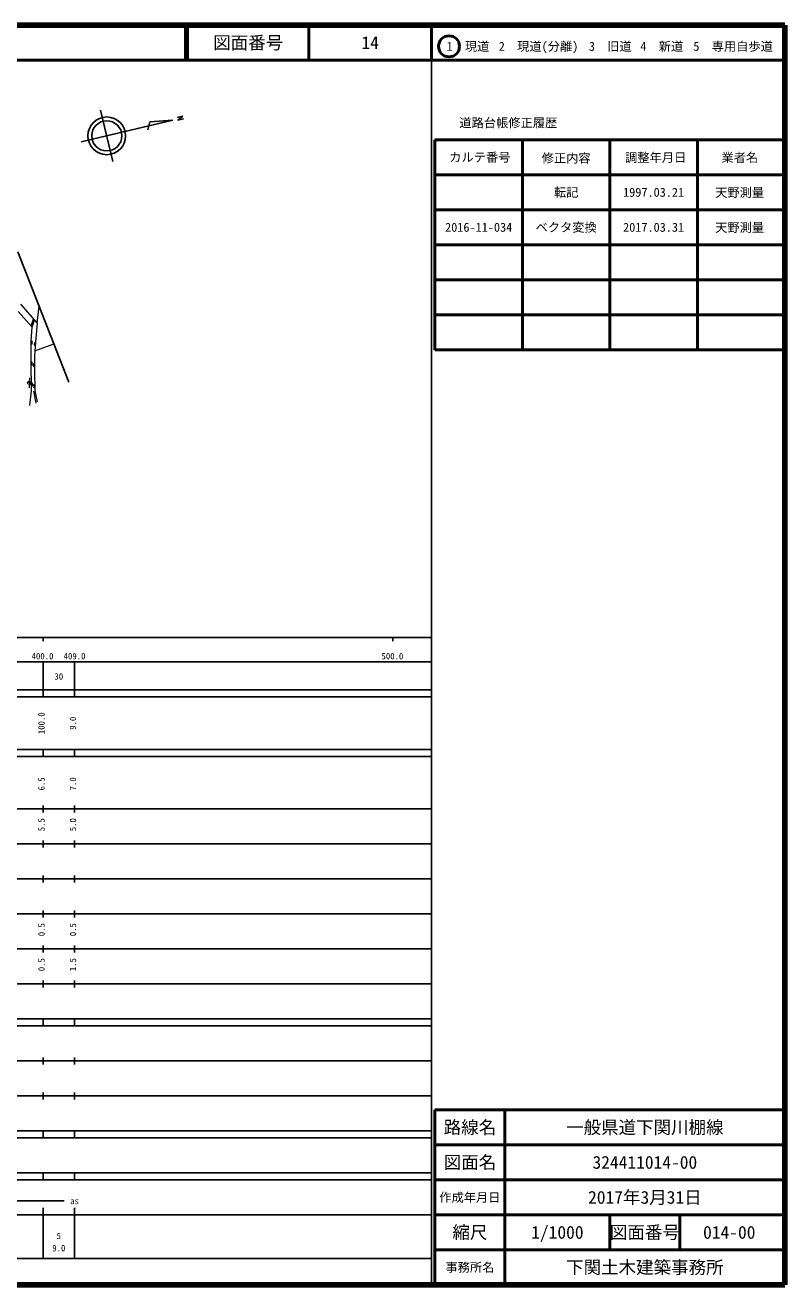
# Model space of a CAD drawing. Units: millimetres, scale not verified. Extents: x 40000 to 680000, y 20000 to 380000.
# Drawn here: x 462893 to 680000, y 20000 to 380000 of the extents above; entities that cross this region are included whole.
import ezdxf
from ezdxf.enums import TextEntityAlignment as Align

# ---------------------------------------------------------------- set-up
doc = ezdxf.new("R2010")
doc.units = ezdxf.units.MM
doc.header["$LTSCALE"] = 1000
for name, color, linetype, lineweight in [('M-BMK-OTRS', 5, 'Continuous', 25), ('M-BMK-SRVR', 3, 'Continuous', 25), ('M-TTL', 2, 'Continuous', 140), ('M-TTL-BAND', 7, 'Continuous', 25), ('M-TTL-FRAM', 2, 'Continuous', 50), ('M-TTL-LINE', 7, 'Continuous', 50), ('M-WORK', 1, 'Continuous', 13)]:
    doc.layers.add(name, color=color, linetype=linetype, lineweight=lineweight)
doc.layers.add('M-TTL-TXT', color=7, linetype='Continuous')
doc.styles.add('ＭＳ ゴシック', font='')
doc.styles.get('ＭＳ ゴシック').set_extended_font_data('MS Gothic')

msp = doc.modelspace()

# ---------------------------------------------------------------- linework, layer by layer
at = {"layer": 'M-BMK-OTRS'}
msp.add_line((460825, 315261), (475404, 278012), dxfattribs=at)
at = {"layer": 'M-BMK-SRVR'}
for p, q in [((505076, 352874), (478877, 346626)), ((487962, 341039), (484463, 355711)), ((505076, 352874), (498538, 352422)), ((506330, 353656), (507948, 354042)), ((507948, 354042), (506526, 352816)), ((506526, 352816), (508147, 353212)), ((498538, 352422), (497990, 350077))]:
    msp.add_line(p, q, dxfattribs=at)
for radius in [5387, 4309]:
    msp.add_circle((486213, 348375), radius, dxfattribs=at)
at = {"layer": 'M-TTL'}
for p, q in [((680000, 380000), (40000, 380000)), ((680000, 20000), (680000, 380000)), ((40000, 20000), (680000, 20000))]:
    msp.add_line(p, q, dxfattribs=at)
at = {"layer": 'M-TTL-BAND'}
for p, q in [((579000, 20000), (579000, 370000)), ((40000, 205000), (579000, 205000)), ((468000, 205000), (468000, 204000)), ((568000, 205000), (568000, 204000)), ((68000, 198000), (579000, 198000)), ((468000, 188000), (468000, 198000)), ((477000, 188000), (477000, 198000)), ((40000, 190000), (579000, 190000)), ((40000, 188000), (579000, 188000)), ((40000, 173000), (579000, 173000)), ((468000, 171000), (468000, 173000)), ((477000, 171000), (477000, 173000)), ((40000, 171000), (579000, 171000)), ((40000, 156000), (579000, 156000)), ((468000, 155000), (468000, 157000)), ((477000, 155000), (477000, 157000)), ((46000, 146000), (579000, 146000)), ((468000, 145000), (468000, 147000)), ((477000, 145000), (477000, 147000)), ((468000, 135000), (468000, 137000)), ((477000, 135000), (477000, 137000)), ((52000, 136000), (579000, 136000)), ((46000, 126000), (579000, 126000)), ((468000, 125000), (468000, 127000)), ((477000, 125000), (477000, 127000)), ((52000, 116000), (579000, 116000)), ((468000, 115000), (468000, 117000)), ((477000, 115000), (477000, 117000)), ((46000, 106000), (579000, 106000)), ((468000, 105000), (468000, 107000)), ((477000, 105000), (477000, 107000)), ((40000, 96000), (579000, 96000)), ((40000, 94000), (579000, 94000)), ((468000, 94000), (468000, 96000)), ((477000, 94000), (477000, 96000)), ((49000, 84000), (579000, 84000)), ((468000, 83000), (468000, 85000)), ((477000, 83000), (477000, 85000)), ((40000, 74000), (579000, 74000)), ((468000, 73000), (468000, 75000)), ((477000, 73000), (477000, 75000)), ((40000, 64000), (579000, 64000)), ((40000, 62000), (579000, 62000)), ((468000, 62000), (468000, 64000)), ((477000, 62000), (477000, 64000)), ((40000, 52000), (579000, 52000)), ((468000, 50000), (468000, 52000)), ((477000, 50000), (477000, 52000)), ((40000, 50000), (579000, 50000)), ((71000, 44000), (474000, 44000)), ((40000, 40000), (579000, 40000)), ((468000, 27500), (468000, 42000)), ((477000, 27500), (477000, 42000)), ((68000, 27500), (579000, 27500))]:
    msp.add_line(p, q, dxfattribs=at)
at = {"layer": 'M-TTL-FRAM'}
for p, q in [((580000, 347197), (580000, 287197)), ((580000, 347197), (680000, 347197)), ((580000, 287197), (680000, 287197)), ((680000, 70000), (580000, 70000)), ((580000, 70000), (580000, 20000))]:
    msp.add_line(p, q, dxfattribs=at)
at = {"layer": 'M-TTL-LINE'}
for p, q in [((508747, 380000), (508747, 370000)), ((509247, 380000), (509247, 370000)), ((543997, 380000), (543997, 370000)), ((579000, 380000), (579000, 370000)), ((40000, 370000), (680000, 370000)), ((605000, 347197), (605000, 287197)), ((630000, 347197), (630000, 287197)), ((655000, 347197), (655000, 287197)), ((580000, 337197), (680000, 337197)), ((580000, 327197), (680000, 327197)), ((580000, 317197), (680000, 317197)), ((580000, 307197), (680000, 307197)), ((580000, 297197), (680000, 297197)), ((600000, 70000), (600000, 20000)), ((680000, 60000), (580000, 60000)), ((680000, 50000), (580000, 50000)), ((680000, 40000), (580000, 40000)), ((630000, 40000), (630000, 30000)), ((650000, 40000), (650000, 30000)), ((680000, 30000), (580000, 30000))]:
    msp.add_line(p, q, dxfattribs=at)
msp.add_circle((584031, 373958), 3000, dxfattribs=at)
at = {"layer": 'M-WORK'}
for p, q in [((461546, 300310), (466317, 294821)), ((466317, 294821), (466911, 299711)), ((460871, 298208), (464898, 293739)), ((464605, 294063), (465245, 296054)), ((464898, 293739), (465535, 295721)), ((465688, 286957), (471114, 288971)), ((464080, 277765), (463989, 276358)), ((464080, 277765), (464180, 279222)), ((465227, 275396), (465889, 272003))]:
    msp.add_line(p, q, dxfattribs=at)
for points in [[(464254, 271344), (464693, 275466), (464595, 284172), (464595, 289781), (464898, 293739)], [(466317, 294821), (465937, 290576), (465595, 285601), (465546, 281261), (465644, 275481), (466302, 272384)]]:
    msp.add_lwpolyline(points, dxfattribs=at)
msp.add_circle((464080, 277765), 500, dxfattribs=at)
for centre, start, end in [((464483, 289320), 282.68038, 77.31962), ((465930, 288834), 98.75448, 253.39371), ((464492, 283319), 283.32233, 77.96156), ((465677, 282849), 102.03664, 256.67587), ((464560, 277320), 283.32233, 77.96156), ((465733, 276853), 103.64731, 258.28654)]:
    msp.add_arc(centre, 512, start, end, dxfattribs=at)

# ---------------------------------------------------------------- texts
at = {"layer": 'M-TTL-BAND', "style": 'ＭＳ ゴシック'}
for s, p in [('400.0', (467844, 198195)), ('409.0', (477000, 198195)), ('500.0', (567844, 198195)), ('30', (472500, 192405)), ('as', (477000, 42500)), ('5', (472500, 32523)), ('9.0', (472500, 29033))]:
    msp.add_text(s, height=1833, dxfattribs=at).set_placement(p, align=Align.BOTTOM_CENTER)
for s, p in [('100.0', (469000, 180500)), ('9.0', (478000, 180500)), ('6.5', (469000, 163174)), ('7.0', (478000, 163174)), ('5.5', (469000, 151500)), ('5.0', (478000, 151500)), ('0.5', (469000, 121500)), ('0.5', (478000, 121500)), ('0.5', (469000, 111500)), ('1.5', (478000, 111500))]:
    msp.add_text(s, height=1833, rotation=90, dxfattribs=at).set_placement(p, align=Align.BOTTOM_CENTER)
at = {"layer": 'M-TTL-TXT', "style": 'ＭＳ ゴシック'}
for s, height, p in [('図面番号', 3666, (526622, 375000)), ('14', 3666, (561497, 375000)), ('1\u3000現道', 2566, (589448, 373958)), ('2\u3000現道(分離)', 2566, (609619, 373958)), ('3\u3000旧道', 2566, (630121, 373958)), ('4\u3000新道', 2566, (644824, 373958)), ('5\u3000専用自歩道', 2566, (665228, 373958)), ('道路台帳修正履歴', 2566, (600968, 352113)), ('カルテ番号', 2566, (592839, 342277)), ('修正内容', 2566, (617509, 342023)), ('調整年月日', 2566, (643089, 342197)), ('業者名', 2566, (667134, 342197)), ('転記', 2566, (617500, 332245)), ('1997.03.21', 2566, (642500, 332245)), ('天野測量', 2566, (667077, 332189)), ('2016-11-034', 2566, (592500, 322245)), ('ベクタ変換', 2566, (617500, 322245)), ('2017.03.31', 2566, (642500, 322245)), ('天野測量', 2566, (667077, 322189)), ('路線名', 3666, (590000, 65000)), ('路線名', 3666, (590000, 65000)), ('一般県道下関川棚線', 3666, (640000, 65000)), ('図面名', 3666, (590000, 55000)), ('図面名', 3666, (590000, 55000)), ('324411014-00', 3666, (640000, 55000)), ('2017年3月31日', 3666, (640000, 45000)), ('作成年月日', 2566, (590000, 45000)), ('作成年月日', 2566, (590000, 45000)), ('縮尺', 3666, (590000, 35000)), ('縮尺', 3666, (590000, 35000)), ('1/1000', 3666, (615000, 35000)), ('図面番号', 3666, (640000, 35000)), ('図面番号', 3666, (640000, 35000)), ('014-00', 3666, (664125, 35000)), ('事務所名', 2566, (590000, 25000)), ('事務所名', 2566, (590000, 25000)), ('下関土木建築事務所', 3666, (640000, 25000))]:
    msp.add_text(s, height=height, dxfattribs=at).set_placement(p, align=Align.MIDDLE_CENTER)

doc.saveas('drawing.dxf')
